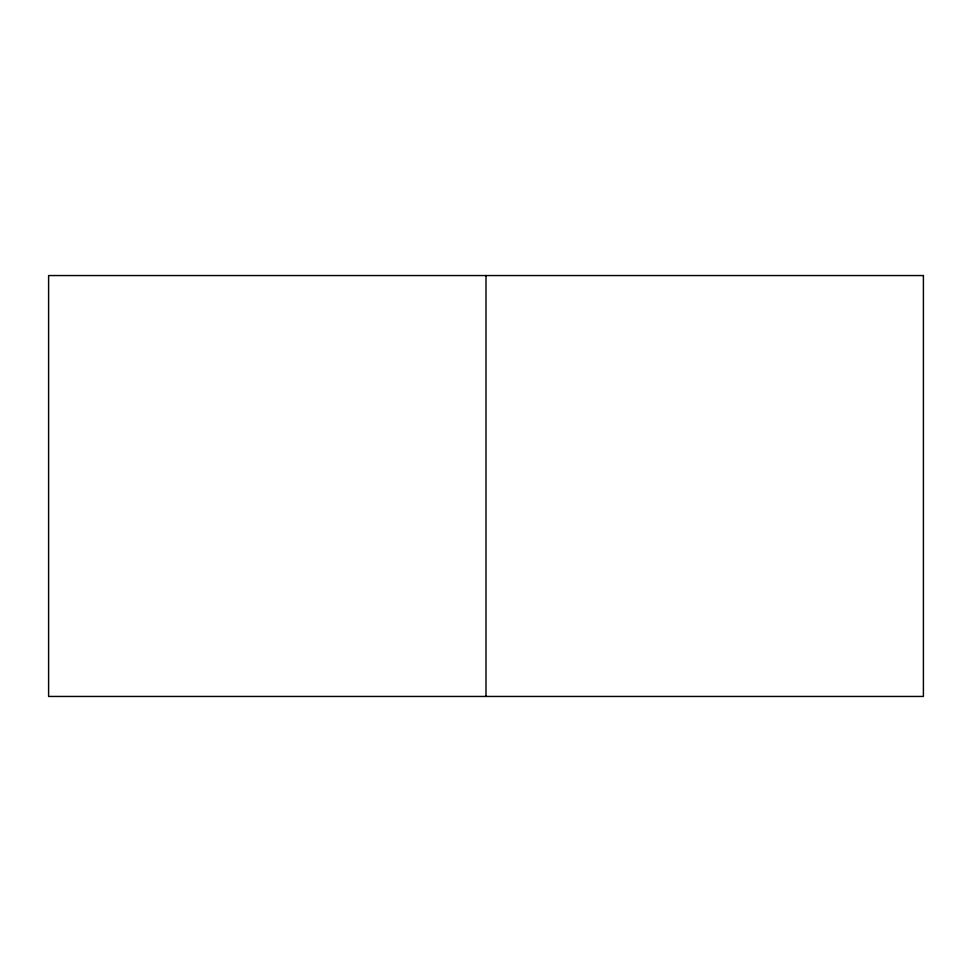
<?xml version="1.0" encoding="UTF-8"?>
<svg xmlns="http://www.w3.org/2000/svg" width="972" height="972" viewBox="0 0 972 972"><rect width="100%" height="100%" fill="white"/><g stroke="black" fill="none" stroke-linecap="round" stroke-linejoin="round"><path stroke-width="1.46" d="M486 275.55L486 696.45M923.4 275.55L48.6 275.55L48.6 696.45L923.4 696.45L923.4 275.55"/></g></svg>
